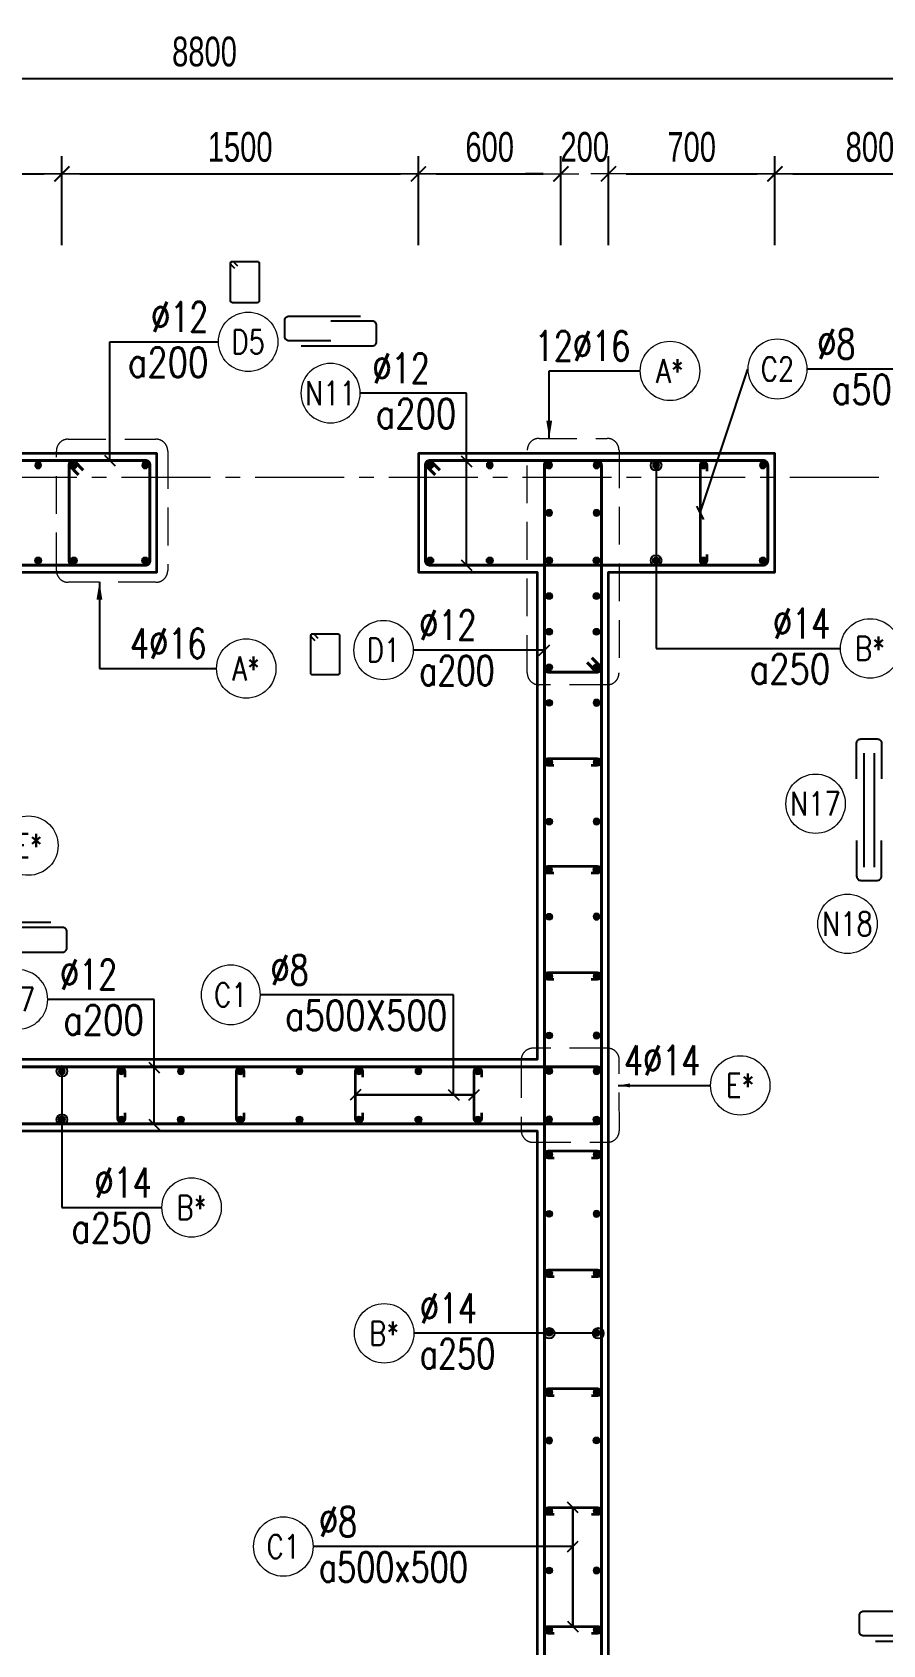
# Model space of a CAD drawing. Header units: millimetres. Extents: x 944027 to 981803, y -83026 to 82675.
# Drawn here: x 953547 to 957126, y -41879 to -35096 of the extents above; entities that cross this region are included whole.
import ezdxf
from ezdxf.enums import TextEntityAlignment as Align

# ---------------------------------------------------------------- set-up
doc = ezdxf.new("R2010")
doc.units = ezdxf.units.MM
doc.header["$MEASUREMENT"] = 0
for name, pattern in [('HIDDEN', [9.525, 6.35, -3.175]), ('HIDDEN2', [4.7625, 3.175, -1.5875]), ('HT_Grid$0$CENTER2', [1.125, 0.75, -0.125, 0.125, -0.125])]:
    doc.linetypes.add(name, pattern=pattern)
doc.layers.get('0').update_dxf_attribs({"lineweight": 20})
doc.layers.get('Defpoints').update_dxf_attribs({"color": 151, "lineweight": 9})
for name, color, linetype in [('Hidden', 9, 'HIDDEN'), ('Leader', 6, 'Continuous'), ('Ligature', 1, 'Continuous')]:
    doc.layers.add(name, color=color, linetype=linetype)
for name, color, linetype, lineweight in [('HT_Grid$0$NDC_S_AXIS', 5, 'HT_Grid$0$CENTER2', 13), ('KC-LEADER', 153, 'Continuous', 18), ('KC-THEP', 6, 'Continuous', 40), ('NDC_S_DIM', 1, 'Continuous', 15), ('NDC_S_HIDDEN', 8, 'HIDDEN2', 13), ('NDC_S_LEADER', 1, 'Continuous', 15), ('NDC_S_REBAR', 4, 'Continuous', 35), ('NDC_S_STIRRUP', 4, 'Continuous', 40), ('NDC_S_VN TEXT', 7, 'Continuous', 20), ('NDC_S_WALL', 6, 'Continuous', 35)]:
    doc.layers.add(name, color=color, linetype=linetype, lineweight=lineweight)
doc.styles.add('NDC_ARIAL', font='arial.ttf', dxfattribs={"width": 0.85})
doc.styles.add('NDC_DIM', font='', dxfattribs={"width": 0.75})
doc.styles.add('NDC_EN TXT', font='romans.shx', dxfattribs={"width": 0.8})
doc.styles.get('NDC_DIM').set_extended_font_data('Dotum')
doc.dimstyles.new('NDC_1-50', dxfattribs={"dimscale": 50, "dimtxt": 2.5, "dimasz": 1, "dimexe": 1.5, "dimexo": 0, "dimgap": 0.8, "dimtad": 1, "dimdec": 0, "dimdsep": 46, "dimtxsty": 'NDC_ARIAL', "dimblk": 'DIMMARK', "dimcen": 49999.938995, "dimdle": 1.5, "dimclrd": 1, "dimclre": 1, "dimclrt": 3, "dimadec": 0, "dimazin": 0, "dimtfac": 1, "dimtdec": 0, "dimtix": 1, "dimtmove": 2, "dimatfit": 3, "dimfxl": 1, "dimarcsym": 0})
doc.dimstyles.new('NDC_dim_30', dxfattribs={"dimscale": 30, "dimtxt": 2.5, "dimasz": 1.5, "dimexe": 1.5, "dimexo": 2.5, "dimgap": 1, "dimtad": 1, "dimdec": 0, "dimzin": 0, "dimdsep": 46, "dimtxsty": 'NDC_DIM', "dimblk": 'DIMMARK', "dimcen": 0.09, "dimdle": 1.2, "dimclrd": 1, "dimclre": 1, "dimclrt": 3, "dimadec": 0, "dimazin": 0, "dimtfac": 1, "dimtdec": 0, "dimtix": 1, "dimtofl": 0, "dimtmove": 0, "dimatfit": 3, "dimfxl": 6, "dimfxlon": 1, "dimtolj": 1, "dimtzin": 0, "dimarcsym": 0})
doc.dimstyles.new('NDC_dim_50', dxfattribs={"dimscale": 50, "dimtxt": 2.5, "dimasz": 1.5, "dimexe": 1.5, "dimexo": 2.5, "dimgap": 1, "dimtad": 1, "dimdec": 0, "dimzin": 0, "dimdsep": 46, "dimtxsty": 'NDC_DIM', "dimblk": 'DIMMARK', "dimcen": 0.09, "dimdle": 1.2, "dimclrd": 1, "dimclre": 1, "dimclrt": 3, "dimadec": 0, "dimazin": 0, "dimtfac": 1, "dimtdec": 0, "dimtix": 1, "dimtofl": 0, "dimtmove": 0, "dimatfit": 3, "dimfxl": 6, "dimfxlon": 1, "dimtolj": 1, "dimtzin": 0, "dimarcsym": 0})

# ---------------------------------------------------------------- blocks, each defined once
blk = doc.blocks.new('THEP')
at = {"layer": 'KC-LEADER', "color": 6}
blk.add_circle((0, 0), 14, dxfattribs=at)
at = {"layer": 'KC-THEP'}
for p, q in [((-14, 0), (14, 0)), ((9.9, 9.9), (-9.9, -9.9)), ((-9.9, 9.9), (9.9, -9.9)), ((0, 14), (0, -14))]:
    blk.add_line(p, q, dxfattribs=at)
blk = doc.blocks.new('DIMMARK')
at = {"layer": 'NDC_S_DIM', "color": 1}
blk.add_line((-1.5, 0), (1, 0), dxfattribs=at)
at = {"layer": 'NDC_S_DIM', "color": 2, "const_width": 0.1}
blk.add_lwpolyline([(-0.424, -0.424), (0.424, 0.424)], dxfattribs=at)
blk = doc.blocks.new('*U9')
blk.add_circle((2.5, 0), 2.5)
at = {"layer": 'NDC_S_VN TEXT', "color": 3, "style": 'NDC_EN TXT', "width": 0.75}
blk.add_attdef('DK2', text='', height=2.5, dxfattribs=at).set_placement((-0.85, 0.85), align=Align.RIGHT)
at = {"layer": 'NDC_S_VN TEXT', "color": 7, "style": 'NDC_EN TXT', "width": 0.8}
blk.add_attdef('SH3', text='', height=2, dxfattribs=at).set_placement((2.5, 0), align=Align.MIDDLE)
blk = doc.blocks.new('*U10')
blk.add_circle((2.5, 0), 2.5)
at = {"layer": 'NDC_S_VN TEXT', "color": 3, "style": 'NDC_EN TXT'}
for tag, width, p in [('DK2', 0.75, (-0.85, 0.85)), ('KC2', 0.8, (-0.85, -2.97))]:
    blk.add_attdef(tag, text='', height=2.5, dxfattribs=dict(at, width=width)).set_placement(p, align=Align.RIGHT)
at = {"layer": 'NDC_S_VN TEXT', "color": 7, "style": 'NDC_EN TXT', "width": 0.8}
blk.add_attdef('SH3', text='', height=2, dxfattribs=at).set_placement((2.5, 0), align=Align.MIDDLE)
blk = doc.blocks.new('A$C72321851')
at = {"layer": 'Ligature'}
for points in [[(-60.9, -129.3), (-60.9, 170.9, -0.414214), (-43.3, 188.5), (25.8, 188.5, -0.414214), (43.4, 170.9), (43.4, -4.3)], [(-39.7, -4.3), (-39.7, -179.5, 0.414214), (-22.1, -197.1), (47, -197.1, 0.414214), (64.6, -179.5), (64.6, 120.7)]]:
    blk.add_lwpolyline(points, format="xyb", dxfattribs=at)
blk = doc.blocks.new('*U11')
blk.add_circle((-2.5, 0), 2.5)
at = {"layer": 'NDC_S_VN TEXT', "color": 3, "style": 'NDC_EN TXT', "width": 0.75}
for tag, p in [('DK1', (0.5, 0.85)), ('KC1', (0.5, -2.97))]:
    blk.add_attdef(tag, p, '', height=2.5, dxfattribs=at)
at = {"layer": 'NDC_S_VN TEXT', "color": 7, "style": 'NDC_EN TXT', "width": 0.8}
blk.add_attdef('SH2', text='', height=2, dxfattribs=at).set_placement((-2.5, 0), align=Align.MIDDLE)
blk = doc.blocks.new('*U12')
blk.add_circle((-2.5, 0), 2.5)
at = {"layer": 'NDC_S_VN TEXT', "color": 3, "style": 'NDC_EN TXT', "width": 0.75}
for tag, p in [('DK1', (0.5, 0.85)), ('KC1', (0.5, -2.97))]:
    blk.add_attdef(tag, p, '', height=2.5, dxfattribs=at)
at = {"layer": 'NDC_S_VN TEXT', "color": 7, "style": 'NDC_EN TXT', "width": 0.8}
blk.add_attdef('SH2', text='', height=2, dxfattribs=at).set_placement((-2.5, 0), align=Align.MIDDLE)
blk = doc.blocks.new('A$C7BC65A55')
at = {"layer": 'Ligature'}
for p, q in [((-15.2, 372, 0), (-15.2, 38.5, 0)), ((15.2, 372, 0), (15.2, 38.5, 0))]:
    blk.add_line(p, q, dxfattribs=at)
for points in [[(-36.2, 296.5), (-36.2, 400.9, -0.414214), (-24, 413.1), (24, 413.1, -0.414214), (36.2, 400.9), (36.2, 296.5)], [(-36.2, 116.5), (-36.2, 12.2, 0.414214), (-24, 0), (24, 0, 0.414214), (36.2, 12.2), (36.2, 116.5)]]:
    blk.add_lwpolyline(points, format="xyb", dxfattribs=at)
blk = doc.blocks.new('*D579')
at = {"layer": 'Defpoints', "color": 0, "ltscale": 200, "transparency": 16777216}
for p in [(953671.5, -35692), (953671.5, -37117.7), (952871.5, -37367.7)]:
    blk.add_point(p, dxfattribs=at)
at = {"layer": 'NDC_S_DIM', "color": 1, "lineweight": -2, "ltscale": 200, "transparency": 16777216}
for p, q in [((952871.5, -35992), (952871.5, -35617)), ((953671.5, -35992), (953671.5, -35617)), ((952946.5, -35692), (953596.5, -35692))]:
    blk.add_line(p, q, dxfattribs=at)
at = {"layer": 'NDC_S_DIM', "color": 1, "lineweight": -2, "ltscale": 200, "transparency": 16777216, "xscale": 75, "yscale": 75, "zscale": 75, "rotation": 180}
blk.add_blockref('DIMMARK', (952871.5, -35692), dxfattribs=at)
at = {"layer": 'NDC_S_DIM', "color": 1, "lineweight": -2, "ltscale": 200, "transparency": 16777216, "xscale": 75, "yscale": 75, "zscale": 75}
blk.add_blockref('DIMMARK', (953671.5, -35692), dxfattribs=at)
at = {"layer": 'NDC_S_DIM', "color": 3, "ltscale": 200, "transparency": 16777216, "insert": (953271.5, -35579.4), "char_height": 125, "attachment_point": 5, "style": 'NDC_DIM'}
blk.add_mtext('\\A1;800', dxfattribs=at)
blk = doc.blocks.new('*D580')
at = {"layer": 'Defpoints', "color": 0, "ltscale": 200, "transparency": 16777216}
for p in [(955171.5, -35692), (953671.5, -37117.7), (955171.5, -37117.7)]:
    blk.add_point(p, dxfattribs=at)
at = {"layer": 'NDC_S_DIM', "color": 1, "lineweight": -2, "ltscale": 200, "transparency": 16777216}
for p, q in [((953671.5, -35992), (953671.5, -35617)), ((955171.5, -35992), (955171.5, -35617)), ((953746.5, -35692), (955096.5, -35692))]:
    blk.add_line(p, q, dxfattribs=at)
at = {"layer": 'NDC_S_DIM', "color": 1, "lineweight": -2, "ltscale": 200, "transparency": 16777216, "xscale": 75, "yscale": 75, "zscale": 75, "rotation": 180}
blk.add_blockref('DIMMARK', (953671.5, -35692), dxfattribs=at)
at = {"layer": 'NDC_S_DIM', "color": 1, "lineweight": -2, "ltscale": 200, "transparency": 16777216, "xscale": 75, "yscale": 75, "zscale": 75}
blk.add_blockref('DIMMARK', (955171.5, -35692), dxfattribs=at)
at = {"layer": 'NDC_S_DIM', "color": 3, "ltscale": 200, "transparency": 16777216, "insert": (954421.5, -35579.4), "char_height": 125, "attachment_point": 5, "style": 'NDC_DIM'}
blk.add_mtext('\\A1;1500', dxfattribs=at)
blk = doc.blocks.new('*D581')
at = {"layer": 'Defpoints', "color": 0, "ltscale": 200, "transparency": 16777216}
for p in [(955771.5, -35692), (955171.5, -37117.7), (955771.5, -37367.7)]:
    blk.add_point(p, dxfattribs=at)
at = {"layer": 'NDC_S_DIM', "color": 1, "lineweight": -2, "ltscale": 200, "transparency": 16777216}
for p, q in [((955171.5, -35992), (955171.5, -35617)), ((955771.5, -35992), (955771.5, -35617)), ((955246.5, -35692), (955696.5, -35692))]:
    blk.add_line(p, q, dxfattribs=at)
at = {"layer": 'NDC_S_DIM', "color": 1, "lineweight": -2, "ltscale": 200, "transparency": 16777216, "xscale": 75, "yscale": 75, "zscale": 75, "rotation": 180}
blk.add_blockref('DIMMARK', (955171.5, -35692), dxfattribs=at)
at = {"layer": 'NDC_S_DIM', "color": 1, "lineweight": -2, "ltscale": 200, "transparency": 16777216, "xscale": 75, "yscale": 75, "zscale": 75}
blk.add_blockref('DIMMARK', (955771.5, -35692), dxfattribs=at)
at = {"layer": 'NDC_S_DIM', "color": 3, "ltscale": 200, "transparency": 16777216, "insert": (955471.5, -35579.4), "char_height": 125, "attachment_point": 5, "style": 'NDC_DIM'}
blk.add_mtext('\\A1;600', dxfattribs=at)
blk = doc.blocks.new('*D582')
at = {"layer": 'Defpoints', "color": 0, "ltscale": 200, "transparency": 16777216}
for p in [(955971.5, -35692), (955771.5, -37367.7), (955971.5, -37367.7)]:
    blk.add_point(p, dxfattribs=at)
at = {"layer": 'NDC_S_DIM', "color": 1, "lineweight": -2, "ltscale": 200, "transparency": 16777216}
for p, q in [((955771.5, -35992), (955771.5, -35617)), ((955971.5, -35992), (955971.5, -35617)), ((955696.5, -35692), (955621.5, -35692)), ((956046.5, -35692), (956121.5, -35692))]:
    blk.add_line(p, q, dxfattribs=at)
at = {"layer": 'NDC_S_DIM', "color": 1, "lineweight": -2, "ltscale": 200, "transparency": 16777216, "xscale": 75, "yscale": 75, "zscale": 75}
blk.add_blockref('DIMMARK', (955771.5, -35692), dxfattribs=at)
at = {"layer": 'NDC_S_DIM', "color": 1, "lineweight": -2, "ltscale": 200, "transparency": 16777216, "xscale": 75, "yscale": 75, "zscale": 75, "rotation": 180}
blk.add_blockref('DIMMARK', (955971.5, -35692), dxfattribs=at)
at = {"layer": 'NDC_S_DIM', "color": 3, "ltscale": 200, "transparency": 16777216, "insert": (955871.5, -35579.4), "char_height": 125, "attachment_point": 5, "style": 'NDC_DIM'}
blk.add_mtext('\\A1;200', dxfattribs=at)
blk = doc.blocks.new('*D583')
at = {"layer": 'Defpoints', "color": 0, "ltscale": 200, "transparency": 16777216}
for p in [(956671.5, -35692), (955971.5, -37367.7), (956671.5, -37367.7)]:
    blk.add_point(p, dxfattribs=at)
at = {"layer": 'NDC_S_DIM', "color": 1, "lineweight": -2, "ltscale": 200, "transparency": 16777216}
for p, q in [((955971.5, -35992), (955971.5, -35617)), ((956671.5, -35992), (956671.5, -35617)), ((956046.5, -35692), (956596.5, -35692))]:
    blk.add_line(p, q, dxfattribs=at)
at = {"layer": 'NDC_S_DIM', "color": 1, "lineweight": -2, "ltscale": 200, "transparency": 16777216, "xscale": 75, "yscale": 75, "zscale": 75, "rotation": 180}
blk.add_blockref('DIMMARK', (955971.5, -35692), dxfattribs=at)
at = {"layer": 'NDC_S_DIM', "color": 1, "lineweight": -2, "ltscale": 200, "transparency": 16777216, "xscale": 75, "yscale": 75, "zscale": 75}
blk.add_blockref('DIMMARK', (956671.5, -35692), dxfattribs=at)
at = {"layer": 'NDC_S_DIM', "color": 3, "ltscale": 200, "transparency": 16777216, "insert": (956321.5, -35579.4), "char_height": 125, "attachment_point": 5, "style": 'NDC_DIM'}
blk.add_mtext('\\A1;700', dxfattribs=at)
blk = doc.blocks.new('*D584')
at = {"layer": 'Defpoints', "color": 0, "ltscale": 200, "transparency": 16777216}
for p in [(957471.5, -35692), (956671.5, -37367.7), (957471.5, -37367.7)]:
    blk.add_point(p, dxfattribs=at)
at = {"layer": 'NDC_S_DIM', "color": 1, "lineweight": -2, "ltscale": 200, "transparency": 16777216}
for p, q in [((956671.5, -35992), (956671.5, -35617)), ((957471.5, -35992), (957471.5, -35617)), ((956746.5, -35692), (957396.5, -35692))]:
    blk.add_line(p, q, dxfattribs=at)
at = {"layer": 'NDC_S_DIM', "color": 1, "lineweight": -2, "ltscale": 200, "transparency": 16777216, "xscale": 75, "yscale": 75, "zscale": 75, "rotation": 180}
blk.add_blockref('DIMMARK', (956671.5, -35692), dxfattribs=at)
at = {"layer": 'NDC_S_DIM', "color": 1, "lineweight": -2, "ltscale": 200, "transparency": 16777216, "xscale": 75, "yscale": 75, "zscale": 75}
blk.add_blockref('DIMMARK', (957471.5, -35692), dxfattribs=at)
at = {"layer": 'NDC_S_DIM', "color": 3, "ltscale": 200, "transparency": 16777216, "insert": (957071.5, -35579.4), "char_height": 125, "attachment_point": 5, "style": 'NDC_DIM'}
blk.add_mtext('\\A1;800', dxfattribs=at)
blk = doc.blocks.new('*D605')
at = {"layer": 'Defpoints', "color": 0, "ltscale": 200, "transparency": 16777216}
for p in [(958671.5, -35290.9), (949871.5, -35992), (958671.5, -36867.7)]:
    blk.add_point(p, dxfattribs=at)
at = {"layer": 'NDC_S_DIM', "color": 1, "lineweight": -2, "ltscale": 200, "transparency": 16777216}
for p, q in [((949871.5, -35590.9), (949871.5, -35215.9)), ((958671.5, -35590.9), (958671.5, -35215.9)), ((949946.5, -35290.9), (958596.5, -35290.9))]:
    blk.add_line(p, q, dxfattribs=at)
at = {"layer": 'NDC_S_DIM', "color": 1, "lineweight": -2, "ltscale": 200, "transparency": 16777216, "xscale": 75, "yscale": 75, "zscale": 75, "rotation": 180}
blk.add_blockref('DIMMARK', (949871.5, -35290.9), dxfattribs=at)
at = {"layer": 'NDC_S_DIM', "color": 1, "lineweight": -2, "ltscale": 200, "transparency": 16777216, "xscale": 75, "yscale": 75, "zscale": 75}
blk.add_blockref('DIMMARK', (958671.5, -35290.9), dxfattribs=at)
at = {"layer": 'NDC_S_DIM', "color": 3, "ltscale": 200, "transparency": 16777216, "insert": (954271.5, -35178.3), "char_height": 125, "attachment_point": 5, "style": 'NDC_DIM'}
blk.add_mtext('\\A1;8800', dxfattribs=at)

msp = doc.modelspace()

# ---------------------------------------------------------------- linework, layer by layer
for centre in [(956842.8, -38341.4), (956977.2, -38846.4)]:
    msp.add_circle(centre, 125)
at = {"layer": 'HT_Grid$0$NDC_S_AXIS', "ltscale": 500}
msp.add_line((944922.1, -36967.7), (960215.5, -36967.7), dxfattribs=at)
at = {"layer": 'Ligature'}
for points in [[(954399.1, -36090.2), (954383.1, -36074.3, -0.668179), (954388.9, -36060.3), (954493.5, -36060.3, -0.414214), (954501.7, -36068.5), (954501.7, -36225.6, -0.414214), (954493.5, -36233.8), (954388.9, -36233.8, -0.414214), (954380.7, -36225.6), (954380.7, -36068.5, -0.668179), (954394.7, -36062.7), (954410.6, -36078.7)], [(954737, -37656), (954721, -37640, -0.668179), (954726.8, -37626.1), (954831.4, -37626.1, -0.414214), (954839.6, -37634.2), (954839.6, -37791.3, -0.414214), (954831.4, -37799.5), (954726.8, -37799.5, -0.414214), (954718.6, -37791.3), (954718.6, -37634.2, -0.668179), (954732.5, -37628.5), (954748.5, -37644.4)]]:
    msp.add_lwpolyline(points, format="xyb", dxfattribs=at)
at = {"layer": 'NDC_S_HIDDEN', "ltscale": 50}
for points in [[(953698.1, -36807.8), (954066.7, -36807.8, -0.414214), (954116.7, -36857.8), (954116.7, -37359.8, -0.414214), (954066.7, -37409.8), (953698.1, -37409.8, -0.414214), (953648.1, -37359.8), (953648.1, -36857.8, -0.414214)], [(955679.6, -36804.6), (955965.7, -36804.6, -0.414214), (956015.7, -36854.6), (956015.7, -37791.1, -0.414214), (955965.7, -37841.1), (955679.6, -37841.1, -0.414214), (955629.6, -37791.1), (955629.6, -36854.6, -0.414214)], [(955966.8, -39369.4), (955653.8, -39369.7, 0.414214), (955603.8, -39419.7), (955604.1, -39715.6, 0.414214), (955654.1, -39765.5), (955967.2, -39765.3, 0.414214), (956017.1, -39715.3), (956016.9, -39419.4, 0.414214)]]:
    msp.add_lwpolyline(points, format="xyb", close=True, dxfattribs=at)
at = {"layer": 'NDC_S_REBAR'}
for points in [[(956386.5, -36942.7), (956386.5, -36917.7, 1), (956356.5, -36917.7), (956356.5, -37317.7, 1), (956386.5, -37317.7), (956386.5, -37292.7)], [(955741.8, -38180.9), (955716.8, -38180.9, -1), (955716.8, -38150.9), (955923.8, -38150.9, -1), (955923.8, -38180.9), (955898.8, -38180.9)], [(955741.8, -38634), (955716.8, -38634, -1), (955716.8, -38604), (955923.8, -38604, -1), (955923.8, -38634), (955898.8, -38634)], [(955741.8, -39080.9), (955716.8, -39080.9, -1), (955716.8, -39050.9), (955923.8, -39050.9, -1), (955923.8, -39080.9), (955898.8, -39080.9)], [(953936.5, -39641.2), (953936.5, -39666.2, -1), (953906.5, -39666.2), (953906.5, -39466.2, -1), (953936.5, -39466.2), (953936.5, -39491.2)], [(954436.5, -39641.2), (954436.5, -39666.2, -1), (954406.5, -39666.2), (954406.5, -39466.2, -1), (954436.5, -39466.2), (954436.5, -39491.2)], [(954936.5, -39641.2), (954936.5, -39666.2, -1), (954906.5, -39666.2), (954906.5, -39466.2, -1), (954936.5, -39466.2), (954936.5, -39491.2)], [(955436.5, -39641.2), (955436.5, -39666.2, -1), (955406.5, -39666.2), (955406.5, -39466.2, -1), (955436.5, -39466.2), (955436.5, -39491.2)], [(955743, -39831.5), (955718, -39831.5, -1), (955718, -39801.5), (955925.1, -39801.5, -1), (955925.1, -39831.5), (955900.1, -39831.5)], [(955743, -40331.5), (955718, -40331.5, -1), (955718, -40301.5), (955925.1, -40301.5, -1), (955925.1, -40331.5), (955900.1, -40331.5)], [(955743, -40831.5), (955718, -40831.5, -1), (955718, -40801.5), (955925.1, -40801.5, -1), (955925.1, -40831.5), (955900.1, -40831.5)], [(955743, -41331.5), (955718, -41331.5, -1), (955718, -41301.5), (955925.1, -41301.5, -1), (955925.1, -41331.5), (955900.1, -41331.5)], [(955743, -41831.5), (955718, -41831.5, -1), (955718, -41801.5), (955925.1, -41801.5, -1), (955925.1, -41831.5), (955900.1, -41831.5)]]:
    msp.add_lwpolyline(points, format="xyb", dxfattribs=at)
at = {"layer": 'NDC_S_STIRRUP'}
for points in [[(949961.5, -36937.7), (949921.5, -36897.7, 0.414214), (949901.5, -36917.7), (949901.5, -37317.7, 0.414214), (949921.5, -37337.7), (954021.5, -37337.7, 0.414214), (954041.5, -37317.7), (954041.5, -36917.7, 0.414214), (954021.5, -36897.7), (949921.5, -36897.7, 0.414214), (949901.5, -36917.7), (949941.5, -36957.7)], [(953761.5, -36937.7), (953721.5, -36897.7, 0.414214), (953701.5, -36917.7), (953701.5, -37317.7, 0.414214), (953721.5, -37337.7), (954021.5, -37337.7, 0.414214), (954041.5, -37317.7), (954041.5, -36917.7, 0.414214), (954021.5, -36897.7), (953721.5, -36897.7, 0.414214), (953701.5, -36917.7), (953741.5, -36957.7)], [(955261.5, -36937.7), (955221.5, -36897.7, 0.414214), (955201.5, -36917.7), (955201.5, -37317.7, 0.414214), (955221.5, -37337.7), (956621.5, -37337.7, 0.414214), (956641.5, -37317.7), (956641.5, -36917.7, 0.414214), (956621.5, -36897.7), (955221.5, -36897.7, 0.414214), (955201.5, -36917.7), (955241.5, -36957.7)], [(955901.5, -44077.7), (955941.5, -44117.7, -0.414214), (955921.5, -44137.7), (955721.5, -44137.7, -0.414214), (955701.5, -44117.7), (955701.5, -36917.7, -0.414214), (955721.5, -36897.7), (955921.5, -36897.7, -0.414214), (955941.5, -36917.7), (955941.5, -44117.7, -0.414214), (955921.5, -44137.7), (955881.5, -44097.7)], [(955901.6, -37727.7), (955941.6, -37767.7, -0.414214), (955921.6, -37787.7), (955721.6, -37787.7, -0.414214), (955701.6, -37767.7), (955701.5, -36917.7, -0.414214), (955721.5, -36897.7), (955921.5, -36897.7, -0.414214), (955941.5, -36917.7), (955941.6, -37767.7, -0.414214), (955921.6, -37787.7), (955881.6, -37747.7)], [(952661.5, -39647.7), (952621.5, -39687.7, -0.414214), (952601.5, -39667.7), (952601.5, -39467.7, -0.414214), (952621.5, -39447.7), (955921.5, -39447.7, -0.414214), (955941.5, -39467.7), (955941.5, -39667.7, -0.414358), (955921.5, -39687.7), (952621.5, -39687.7, -0.414214), (952601.5, -39667.7), (952641.5, -39627.7)]]:
    msp.add_lwpolyline(points, format="xyb", dxfattribs=at)
at = {"layer": 'NDC_S_WALL', "ltscale": 10}
for points in [[(952871.5, -37367.7), (954071.5, -37367.7), (954071.5, -36867.7), (949871.5, -36867.7)], [(952871.5, -39717.7), (955671.5, -39717.7), (955671.5, -44167.7), (956771.5, -44167.7), (956771.5, -43967.7), (955971.5, -43967.7), (955971.5, -42517.7), (958171.5, -42517.7), (958171.5, -44167.7), (958671.5, -44167.7), (958671.5, -36867.7), (957471.5, -36867.7), (957471.5, -37367.7), (958171.5, -37367.7), (958171.5, -42317.7), (955971.5, -42317.7), (955971.5, -37367.7), (956671.5, -37367.7), (956671.5, -36867.7), (955171.5, -36867.7), (955171.5, -37367.7), (955671.5, -37367.7), (955671.5, -39417.7), (952871.5, -39417.7)]]:
    msp.add_lwpolyline(points, dxfattribs=at)

# ---------------------------------------------------------------- block references
at = {"layer": 'Hidden', "xscale": 1.44, "yscale": 1.44, "zscale": 1.44}
msp.add_blockref('A$C7BC65A55', (957067.8, -38663.7, 0), dxfattribs=at)
at = {"layer": 'KC-THEP', "xscale": -1}
for p, rotation in [((953571.5, -36917.7), 350.3314355636191), ((953721.5, -36917.7), 350.3314355636191), ((954021.5, -36917.7), 350.3314355636191), ((955221.5, -36917.7), 350.3314355636191), ((955471.6, -36917.7), 350.3314355636191), ((955721.6, -36917.7), 350.3314355636191), ((955921.5, -36917.7), 350.3314355631725), ((955921.5, -36917.7), 350.3314355631725), ((956171.5, -36917.7), 350.3314355636191), ((956371.5, -36917.7), 350.3314355636191), ((956621.5, -36917.7), 350.3314355636191), ((955721.5, -37117.7), 170.3314355631724), ((955721.5, -37117.7), 170.3314355631724), ((955921.5, -37117.7), 170.3314355631724), ((955921.5, -37117.7), 170.3314355631724), ((955921.5, -37916.2), 350.3314355636191), ((955921.5, -38166.2), 350.3314355636191), ((955921.5, -38416.2), 350.3314355636191), ((955721.5, -38619.5), 350.3314355636191), ((955921.5, -38816.2), 350.3314355636191), ((955921.5, -39066.2), 350.3314355636191), ((955921.5, -39316.2), 350.3314355636191), ((953671.5, -39466.2), 350.3314355636191), ((953921.5, -39466.2), 350.3314355636191), ((954171.5, -39466.2), 350.3314355636191), ((954421.5, -39466.2), 350.3314355636191), ((954671.5, -39466.2), 350.3314355636191), ((954921.5, -39466.2), 350.3314355636191), ((955171.5, -39466.2), 350.3314355636191), ((955421.5, -39466.2), 350.3314355636191), ((955921.5, -39466.2), 350.3314355636191), ((955921.5, -39466.2), 350.3314355636191), ((955721.5, -39669.5), 350.3314355636191), ((955721.5, -39669.5), 350.3314355636191), ((955921.5, -39816.2), 350.3314355636191), ((955921.5, -40066.2), 350.3314355636191), ((955921.5, -40316.2), 350.3314355636191), ((955921.5, -40566.2), 350.3314355636191), ((955921.5, -40816.2), 350.3314355636191), ((955721.5, -41019.5), 350.3314355636191), ((955921.5, -41316.2), 350.3314355636191), ((955921.5, -41566.2), 350.3314355636191), ((955921.5, -41816.2), 350.3314355636191)]:
    msp.add_blockref('THEP', p, dxfattribs=dict(at, rotation=rotation))
at = {"layer": 'KC-THEP'}
for p, rotation in [((955718, -36917.7), 189.6685644359343), ((955718, -36917.7), 189.6685644359343), ((953571.5, -37317.7), 189.6685644363809), ((953721.5, -37317.7), 189.6685644363809), ((954021.5, -37317.7), 189.6685644363809), ((955221.5, -37317.7), 189.6685644363809), ((955471.6, -37317.7), 189.6685644363809), ((955721.5, -37317.7), 189.6685644359343), ((955721.5, -37317.7), 189.6685644359343), ((955721.6, -37317.7), 189.6685644363809), ((955921.5, -37317.7), 189.6685644359343), ((955921.5, -37317.7), 189.6685644359343), ((956171.5, -37317.7), 189.6685644363809), ((956371.5, -37317.7), 189.6685644363809), ((956621.5, -37317.7), 189.6685644363809), ((955721.5, -37467.7), 189.6685644359343), ((955921.5, -37467.7), 189.6685644359343), ((955721.5, -37617.7), 189.6685644359343), ((955921.5, -37617.7), 189.6685644359343), ((955721.5, -37767.7), 189.6685644359343), ((955921.5, -37767.7), 189.6685644359343), ((955721.5, -37916.5), 189.6685644363809), ((955721.5, -38166.5), 189.6685644363809), ((955721.5, -38416.5), 189.6685644363809), ((955921.5, -38619.2), 189.6685644363809), ((955721.5, -38816.5), 189.6685644363809), ((955721.5, -39066.5), 189.6685644363809), ((955721.5, -39316.5), 189.6685644363809), ((955721.5, -39466.5), 189.6685644363809), ((955721.5, -39466.5), 189.6685644363809), ((953671.5, -39669.2), 189.6685644363809), ((953921.5, -39669.2), 189.6685644363809), ((954171.5, -39669.2), 189.6685644363809), ((954421.5, -39669.2), 189.6685644363809), ((954671.5, -39669.2), 189.6685644363809), ((954921.5, -39669.2), 189.6685644363809), ((955171.5, -39669.2), 189.6685644363809), ((955421.5, -39669.2), 189.6685644363809), ((955921.5, -39669.2), 189.6685644363809), ((955921.5, -39669.2), 189.6685644363809), ((955721.5, -39816.5), 189.6685644363809), ((955721.5, -40066.5), 189.6685644363809), ((955721.5, -40316.5), 189.6685644363809), ((955721.5, -40566.5), 189.6685644363809), ((955721.5, -40816.5), 189.6685644363809), ((955921.5, -41019.2), 189.6685644363809), ((955721.5, -41316.5), 189.6685644363809), ((955721.5, -41566.5), 189.6685644363809), ((955721.5, -41816.5), 189.6685644363809)]:
    msp.add_blockref('THEP', p, dxfattribs=dict(at, rotation=rotation))
at = {"layer": 'Leader', "xscale": -1, "rotation": 270.0000000000001}
for p in [(954806.9, -36354.7), (953503.6, -38904.7), (957224.5, -41802.2)]:
    msp.add_blockref('A$C72321851', p, dxfattribs=at)
at = {"layer": 'NDC_S_VN TEXT', "xscale": 50, "yscale": 50, "zscale": 50}
for name, p, values in [('*U10', (954330.3, -36398.3), {'SH3': 'D5', 'DK2': '%%c12', 'KC2': 'a200'}), ('*U9', (956105.3, -36520.7), {'SH3': 'A*', 'DK2': '12%%C16'}), ('*U11', (955149.9, -37695), {'SH2': 'D1', 'DK1': '%%C12', 'KC1': 'a200'}), ('*U10', (956947.3, -37688.1), {'SH3': 'B*', 'DK2': '%%C14', 'KC2': 'a250'}), ('*U9', (954322.1, -37772.4), {'SH3': 'A*', 'DK2': '4%%C16'}), ('*U9', (953405.5, -38517.3), {'SH3': 'E*', 'DK2': '4%%C14'}), ('*U9', (956400.9, -39526.1), {'SH3': 'E*', 'DK2': '4%%C14'}), ('*U10', (954092.1, -40039.6), {'SH3': 'B*', 'DK2': '%%C14', 'KC2': 'a250'}), ('*U11', (955152.6, -40568.8), {'SH2': 'B*', 'DK1': '%%C14', 'KC1': 'a250'}), ('*U12', (954728.2, -41465.8), {'SH2': 'C1', 'DK1': '%%c8', 'KC1': 'a500x500'})]:
    msp.add_blockref(name, p, dxfattribs=at).add_auto_attribs(values)
at = {"layer": 'NDC_S_VN TEXT'}
ref = msp.add_blockref('*U10', (956807.6, -36512.7), dxfattribs=dict(at, xscale=-50, yscale=50, zscale=50))
ref.add_attrib('SH3', 'C2', dxfattribs={"color": 7, "height": 100, "style": 'NDC_EN TXT', "width": 0.8}).set_placement((956682.6, -36512.7), align=Align.MIDDLE)
ref.add_attrib('DK2', '%%c8', dxfattribs={"color": 3, "height": 125, "style": 'NDC_EN TXT', "width": 0.75}).set_placement((957010.9, -36470.4), align=Align.RIGHT)
ref.add_attrib('KC2', 'a500X500', dxfattribs={"color": 3, "height": 125, "style": 'NDC_EN TXT', "width": 0.8}).set_placement((957593, -36661.3), align=Align.RIGHT)
ref = msp.add_blockref('*U10', (954926.9, -36614.3), dxfattribs=dict(at, xscale=-50, yscale=50, zscale=50))
ref.add_attrib('SH3', 'N11', dxfattribs={"color": 7, "height": 100, "style": 'NDC_EN TXT', "width": 0.8}).set_placement((954801.9, -36614.3), align=Align.MIDDLE)
ref.add_attrib('DK2', '%%C12', dxfattribs={"color": 3, "height": 125, "style": 'NDC_EN TXT', "width": 0.75}).set_placement((955219.4, -36572), align=Align.RIGHT)
ref.add_attrib('KC2', 'a200', dxfattribs={"color": 3, "height": 125, "style": 'NDC_EN TXT', "width": 0.8}).set_placement((955331.3, -36762.9), align=Align.RIGHT)
ref = msp.add_blockref('*U10', (953611.9, -39164.3), dxfattribs=dict(at, xscale=-50, yscale=50, zscale=50))
ref.add_attrib('SH3', 'N7', dxfattribs={"color": 7, "height": 100, "style": 'NDC_EN TXT', "width": 0.8}).set_placement((953486.9, -39164.3), align=Align.MIDDLE)
ref.add_attrib('DK2', '%%C12', dxfattribs={"color": 3, "height": 125, "style": 'NDC_EN TXT', "width": 0.75}).set_placement((953904.4, -39122), align=Align.RIGHT)
ref.add_attrib('KC2', 'a200', dxfattribs={"color": 3, "height": 125, "style": 'NDC_EN TXT', "width": 0.8}).set_placement((954016.3, -39312.9), align=Align.RIGHT)
ref = msp.add_blockref('*U10', (954507, -39145.2), dxfattribs=dict(at, xscale=-50, yscale=50, zscale=50))
ref.add_attrib('SH3', 'C1', dxfattribs={"color": 7, "height": 100, "style": 'NDC_EN TXT', "width": 0.8}).set_placement((954382, -39145.2), align=Align.MIDDLE)
ref.add_attrib('DK2', '%%c8', dxfattribs={"color": 3, "height": 125, "style": 'NDC_EN TXT', "width": 0.75}).set_placement((954710.2, -39102.9), align=Align.RIGHT)
ref.add_attrib('KC2', 'a500X500', dxfattribs={"color": 3, "height": 125, "style": 'NDC_EN TXT', "width": 0.8}).set_placement((955292.4, -39293.8), align=Align.RIGHT)

# ---------------------------------------------------------------- texts
at = {"layer": 'NDC_S_VN TEXT', "color": 7, "style": 'NDC_EN TXT', "width": 0.8}
for tag, p in [('N17', (956842.8, -38341.4)), ('N18', (956977.2, -38846.4))]:
    msp.add_attdef(tag, text='3', height=100, dxfattribs=at).set_placement(p, align=Align.MIDDLE)

# ---------------------------------------------------------------- dimensions: what is measured, and where the dimension line sits
at = {"layer": 'NDC_S_DIM', "ltscale": 200}
for base, p1, p2, picture, middle in [((958671.5, -35290.9), (949871.5, -35992), (958671.5, -36867.7), '*D605', (954271.5, -35178.3)), ((953671.5, -35692), (952871.5, -37367.7), (953671.5, -37117.7), '*D579', (953271.5, -35579.4)), ((955171.5, -35692), (953671.5, -37117.7), (955171.5, -37117.7), '*D580', (954421.5, -35579.4)), ((955771.5, -35692), (955171.5, -37117.7), (955771.5, -37367.7), '*D581', (955471.5, -35579.4)), ((955971.5, -35692), (955771.5, -37367.7), (955971.5, -37367.7), '*D582', (955871.5, -35579.4)), ((956671.5, -35692), (955971.5, -37367.7), (956671.5, -37367.7), '*D583', (956321.5, -35579.4)), ((957471.5, -35692), (956671.5, -37367.7), (957471.5, -37367.7), '*D584', (957071.5, -35579.4))]:
    dim = msp.add_linear_dim(base=base, p1=p1, p2=p2, dimstyle='NDC_dim_50', override={"dimtmove": 1}, dxfattribs=at)
    dim.commit()
    dim.dimension.update_dxf_attribs({"geometry": picture, "text_midpoint": middle})

# ---------------------------------------------------------------- leaders
at = {"layer": 'NDC_S_LEADER'}
for points, dimstyle, override in [([(953873.7, -36897.7), (953873.7, -36398.3), (954330.3, -36398.3)], 'NDC_dim_30', {"dimtad": 0, "dimldrblk": 'Oblique'}), ([(955722.1, -36804.6), (955722.1, -36520.7), (956105.3, -36520.7)], 'NDC_dim_50', {"dimtad": 0}), ([(956356.5, -37117.7), (956557.6, -36512.7)], 'NDC_dim_30', {"dimtad": 0, "dimldrblk": 'Oblique'}), ([(957756.5, -37117.7), (957479.2, -36512.7), (956807.6, -36512.7)], 'NDC_dim_30', {"dimtad": 0, "dimldrblk": 'Oblique'}), ([(955374.3, -37337.7), (955374.3, -36614.5), (954926.9, -36614.5)], 'NDC_dim_30', {"dimgap": 1, "dimtad": 0, "dimldrblk": 'Oblique'}), ([(955374.3, -36901.1), (955374.3, -36614.5), (954926.9, -36614.5)], 'NDC_dim_30', {"dimtad": 0, "dimldrblk": 'Oblique'}), ([(956171.5, -36917.7), (956171.5, -37688.3), (956947.3, -37688.3)], 'NDC_dim_30', {"dimgap": 1, "dimtad": 0, "dimldrblk": 'Origin'}), ([(956171.5, -37318.4), (956171.5, -37688.3), (956947.3, -37688.3)], 'NDC_dim_30', {"dimgap": 1, "dimtad": 0, "dimldrblk": 'Origin'}), ([(953829.3, -37408.5), (953829.3, -37772.4), (954322.1, -37772.4)], 'NDC_dim_50', {"dimgap": 1, "dimtad": 0}), ([(955701.5, -37695), (955149.9, -37695)], 'NDC_dim_30', {"dimtad": 0, "dimldrblk": 'Oblique'}), ([(954059.3, -39691.1), (954059.3, -39164.5), (953611.9, -39164.5)], 'NDC_dim_30', {"dimgap": 1, "dimtad": 0, "dimldrblk": 'Oblique'}), ([(954059.3, -39451.1), (954059.3, -39164.5), (953611.9, -39164.5)], 'NDC_dim_30', {"dimtad": 0, "dimldrblk": 'Oblique'}), ([(955319.9, -39566.2), (955319.9, -39145.2), (954507, -39145.2)], 'NDC_dim_30', {"dimtad": 0, "dimldrblk": 'Oblique'}), ([(953671.5, -39466.1), (953671.5, -40039.8), (954092.1, -40039.8)], 'NDC_dim_30', {"dimgap": 1, "dimtad": 0, "dimldrblk": 'Origin'}), ([(956012, -39526.1), (956400.9, -39526.1)], 'NDC_1-50', {"dimgap": 0.8, "dimtad": 0}), ([(954906.5, -39566.2), (955406.5, -39566.2)], 'NDC_dim_30', {"dimtad": 0, "dimldrblk": 'Oblique'}), ([(955406.5, -39566.2), (954906.5, -39566.2)], 'NDC_dim_30', {"dimtad": 0, "dimldrblk": 'Oblique'}), ([(953671.5, -39669.9), (953671.5, -40039.8), (954092.1, -40039.8)], 'NDC_dim_30', {"dimgap": 1, "dimtad": 0, "dimldrblk": 'Origin'}), ([(955928.5, -40568.8), (955152.6, -40568.8)], 'NDC_dim_30', {"dimtad": 0, "dimldrblk": 'Origin'}), ([(955721.5, -40568.8), (955152.6, -40568.8)], 'NDC_dim_30', {"dimtad": 0, "dimldrblk": 'Origin'}), ([(955821.5, -41301.5), (955821.5, -41801.5)], 'NDC_dim_30', {"dimtad": 0, "dimldrblk": 'Oblique'}), ([(955821.5, -41801.5), (955821.5, -41301.5)], 'NDC_dim_30', {"dimtad": 0, "dimldrblk": 'Oblique'}), ([(955821.5, -41465.8), (954728.2, -41465.8)], 'NDC_dim_30', {"dimtad": 0, "dimldrblk": 'Oblique'})]:
    msp.add_leader(points, dimstyle=dimstyle, override=override, dxfattribs=at)

doc.saveas('drawing.dxf')
